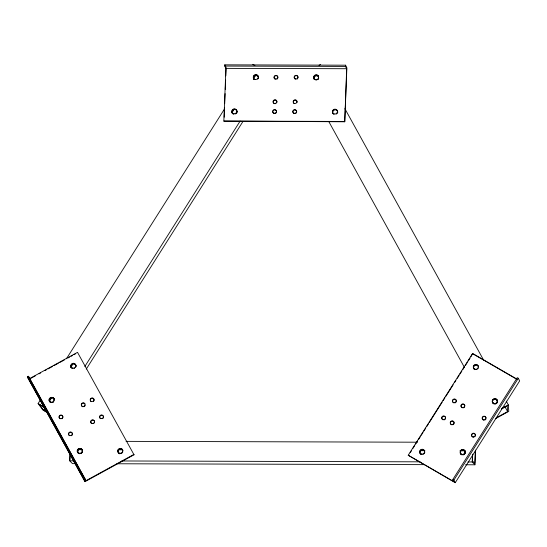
<?xml version="1.0" encoding="UTF-8"?>
<svg xmlns="http://www.w3.org/2000/svg" width="547" height="547" viewBox="0 0 547 547"><rect width="100%" height="100%" fill="white"/><g stroke="black" fill="none" stroke-linecap="round" stroke-linejoin="round"><path stroke-width="0.82" d="M75.896 463.651L72.477 463.637L69.722 460.82L69.989 453.996M69.941 459.76L70.173 453.866M224.755 66.064L224.803 64.84L345.547 65.189L346.88 67.821L344.747 121.776L223.839 121.099L225.918 68.375L224.755 66.064L345.499 66.413L346.668 68.717L344.747 121.776M224.174 117.208L224.537 107.937M224.708 103.725L225.104 93.605M225.268 89.393L225.637 80.122M225.802 75.903L226.137 67.472M345.499 66.413L345.547 65.189M475.541 450.078L474.96 464.793L472.198 461.976L472.505 454.297M472.69 454.181L472.423 460.916L474.837 463.384L475.329 450.837M47.158 412.506L42.898 410.038L38.105 403.536L40.389 399.925M66.426 358.784L224.448 109.058M46.584 411.932L43.678 410.25L45.045 408.089M49.613 400.869L51.897 397.259M70.625 367.673L73.36 363.338M231.846 112.894L234.13 109.284M253.309 78.973L255.593 75.363M84.833 366.483L240.119 121.085M86.282 369.075L242.936 121.516M408.226 455.248L454.024 481.743L452.854 479.432L517.257 377.669L518.317 378.285L519.65 380.917L455.254 482.686L408.226 455.248L472.622 353.478L516.942 379.119M410.216 452.69L411.59 450.523M412.958 448.355L414.783 445.47M415.699 444.027L417.525 441.142M418.441 439.692L420.267 436.807M421.176 435.364L423.009 432.479M423.918 431.036L425.744 428.151M426.66 426.701L428.486 423.816M429.402 422.373L442.188 402.168M443.104 400.719L444.93 397.833M445.839 396.39L453.148 384.842M454.523 382.674L455.89 380.514M457.258 378.346L459.083 375.461M460 374.018L461.825 371.133M462.741 369.683L464.567 366.798M465.483 365.355L467.309 362.47M468.218 361.027L470.051 358.141M470.96 356.692L472.622 353.478M455.254 482.686L453.921 480.054L518.317 378.285M319.017 65.319L320.508 64.505M27.35 376.876L28.465 376.268L85.975 480.683L133.851 454.454L134.022 454.783L85.031 481.627L27.35 376.876L85.031 481.627M85.975 480.683L29.627 378.572L77.51 352.343L134.022 454.783M30.905 378.292L35.364 375.851M39.076 373.82L40.56 373.006M45.011 370.565L46.495 369.751M47.979 368.938L52.437 366.497M53.921 365.683L58.372 363.242M59.855 362.429L64.314 359.994M68.026 357.957L69.51 357.143M70.994 356.329L72.477 355.516M73.961 354.709L75.445 353.895M83.698 478.987L84.812 478.379M501.647 408.547L508.327 404.883L506.262 401.142M501.408 409.094L507.233 405.908L507.616 411.583L496.218 417.826M495.404 418.694L508.765 411.378L508.327 404.883M225.918 68.375L346.668 68.717M223.839 121.099L344.583 121.441M126.036 441.361L417.429 442.202M77.975 449.696L82.248 449.702M118.138 449.812L122.412 449.819M420.643 450.68L424.916 450.687M459.952 450.79L465.08 450.803M69.722 460.82L73.995 460.834M121.844 460.971L420.075 461.825M467.931 461.962L472.198 461.976M116.914 463.767L424.54 464.649M465.559 464.765L474.96 464.793M252.769 64.314L254.895 65.544M472.786 353.806L515.992 378.804M452.854 479.432L453.921 480.054M38.105 403.536L43.787 406.824M44.601 407.522L39.48 404.561L43.678 410.25M344.863 108.648L483.562 360.001M504.724 406.346L507.616 411.583M328.699 121.393L464.506 367.516M224.803 64.84L225.802 66.816M28.465 376.268L29.627 378.572M253.863 79.274A2.537 2.427 -26.8 0 1 255.217 75.787A2.537 2.427 -26.8 0 1 258.54 77.428M233.282 114.097A2.537 2.427 -26.8 0 1 232.379 110.932A2.537 2.427 -26.8 0 1 235.572 109.674A2.537 2.427 -26.8 0 1 237.029 112.614M236.748 113.208A2.537 2.427 -26.8 0 1 236.331 113.714M50.823 402.435A2.537 2.427 -26.8 0 1 50.454 398.572A2.537 2.427 -26.8 0 1 54.385 399.091M71.404 367.611A2.537 2.427 -26.8 0 1 73.072 364.022A2.537 2.427 -26.8 0 1 76.142 366.401M72.286 368.514A2.537 2.427 -26.8 0 1 71.78 368.117M71.616 367.789A2.537 2.427 -26.8 0 1 72.587 363.796A2.537 2.427 -26.8 0 1 75.978 366.066M75.869 366.702A2.537 2.427 -26.8 0 1 75.589 367.297M74.638 368.186A2.537 2.427 -26.8 0 1 74.016 368.432M72.717 368.432A2.537 2.427 -26.8 0 1 72.122 368.179M253.692 78.946A2.537 2.427 -26.8 0 1 255.688 75.288A2.537 2.427 -26.8 0 1 258.328 78.365M233.713 114.015A2.537 2.427 -26.8 0 1 232.051 111.007A2.537 2.427 -26.8 0 1 235.196 109.277A2.537 2.427 -26.8 0 1 236.858 112.285M236.584 112.88A2.537 2.427 -26.8 0 1 236.167 113.386M235.627 113.776A2.537 2.427 -26.8 0 1 235.012 114.015M53.168 402.113A2.537 2.427 -26.8 0 1 52.553 402.353M51.254 402.353A2.537 2.427 -26.8 0 1 49.592 399.344A2.537 2.427 -26.8 0 1 52.738 397.614M53.339 397.86A2.537 2.427 -26.8 0 1 54.447 399.358M294.265 113.591A1.908 1.826 -26.8 0 1 293.226 110.897A1.908 1.826 -26.8 0 1 296.214 110.521A1.908 1.826 -26.8 0 1 295.708 113.414M276.508 112.244A1.908 1.826 -26.8 0 1 275.12 113.537M274.143 113.537A1.908 1.826 -26.8 0 1 273.418 110.46A1.908 1.826 -26.8 0 1 276.543 111.287M294.211 103.602A1.908 1.826 -26.8 0 1 293.534 101.229A1.908 1.826 -26.8 0 1 295.927 100.286A1.908 1.826 -26.8 0 1 297.021 102.494M274.532 103.725A1.908 1.826 -26.8 0 1 273.288 101.469A1.908 1.826 -26.8 0 1 275.647 100.176A1.908 1.826 -26.8 0 1 276.891 102.433M275.968 103.547A1.908 1.826 -26.8 0 1 275.51 103.732M295.175 79.076A1.908 1.826 -26.8 0 1 294.505 76.703A1.908 1.826 -26.8 0 1 296.898 75.759A1.908 1.826 -26.8 0 1 297.985 77.968M297.465 78.789A1.908 1.826 -26.8 0 1 297.062 79.083M275.045 79.13A1.908 1.826 -26.8 0 1 274.375 76.758A1.908 1.826 -26.8 0 1 276.768 75.814A1.908 1.826 -26.8 0 1 277.855 78.023M277.65 78.467A1.908 1.826 -26.8 0 1 276.932 79.137M333.732 114.056A2.537 2.427 -26.8 0 1 333.212 110.35A2.537 2.427 -26.8 0 1 337.061 110.364A2.537 2.427 -26.8 0 1 336.248 114.063M318.71 78.187A2.537 2.427 -26.8 0 1 317.479 79.671M316.863 79.917A2.537 2.427 -26.8 0 1 315.564 79.91M314.963 79.664A2.537 2.427 -26.8 0 1 314.593 75.807A2.537 2.427 -26.8 0 1 318.532 76.327M254.594 79.493A2.537 2.427 -26.8 0 1 253.931 75.958A2.537 2.427 -26.8 0 1 257.623 75.5A2.537 2.427 -26.8 0 1 257.644 79.11M314.005 78.857A2.537 2.427 -26.8 0 1 318.689 77.004M333.397 113.995A2.537 2.427 -26.8 0 1 334.682 109.892A2.537 2.427 -26.8 0 1 337.649 112.908M492.437 402.216A2.537 2.427 -26.8 0 1 494.987 399.132A2.537 2.427 -26.8 0 1 497.298 402.23M497.018 402.818A2.537 2.427 -26.8 0 1 496.601 403.324M496.067 403.713A2.537 2.427 -26.8 0 1 495.445 403.953M494.146 403.953A2.537 2.427 -26.8 0 1 493.551 403.707M493.045 403.317A2.537 2.427 -26.8 0 1 492.662 402.804M474.769 369.669A2.537 2.427 -26.8 0 1 474.399 365.806A2.537 2.427 -26.8 0 1 478.338 366.326M478.345 367.857A2.537 2.427 -26.8 0 1 478.071 368.452M477.114 369.348A2.537 2.427 -26.8 0 1 476.499 369.587M475.199 369.587A2.537 2.427 -26.8 0 1 474.235 365.478A2.537 2.427 -26.8 0 1 478.399 366.593M318.696 78.536A2.537 2.427 -26.8 0 1 318.422 79.13M314.443 79.623A2.537 2.427 -26.8 0 1 314.84 75.944A2.537 2.427 -26.8 0 1 318.518 76.676M494.167 398.886A2.537 2.427 -26.8 0 1 497.237 401.047A2.537 2.427 -26.8 0 1 494.406 403.7A2.537 2.427 -26.8 0 1 492.321 400.616M492.594 400.021A2.537 2.427 -26.8 0 1 493.551 399.125M445.545 418.585A1.908 1.826 -26.8 0 1 444.164 419.877M443.186 419.877A1.908 1.826 -26.8 0 1 442.461 416.793A1.908 1.826 -26.8 0 1 445.586 417.628M453.921 402.913A1.908 1.826 -26.8 0 1 452.67 400.657A1.908 1.826 -26.8 0 1 455.036 399.365A1.908 1.826 -26.8 0 1 456.28 401.621M456.075 402.066A1.908 1.826 -26.8 0 1 455.76 402.442M455.357 402.736A1.908 1.826 -26.8 0 1 454.892 402.92M451.706 424.807A1.908 1.826 -26.8 0 1 450.461 422.551A1.908 1.826 -26.8 0 1 452.82 421.258A1.908 1.826 -26.8 0 1 454.065 423.515M453.86 423.952A1.908 1.826 -26.8 0 1 453.545 424.335M453.142 424.629A1.908 1.826 -26.8 0 1 452.684 424.807M462.441 407.843A1.908 1.826 -26.8 0 1 461.148 405.744A1.908 1.826 -26.8 0 1 463.234 404.24A1.908 1.826 -26.8 0 1 464.882 406.072M464.594 406.995A1.908 1.826 -26.8 0 1 463.412 407.85M473.982 437.135A1.908 1.826 -26.8 0 1 471.692 435.186A1.908 1.826 -26.8 0 1 474.427 433.689A1.908 1.826 -26.8 0 1 474.844 436.656M486.003 418.817A1.908 1.826 -26.8 0 1 485.798 419.262M485.483 419.645A1.908 1.826 -26.8 0 1 485.08 419.932M484.129 420.178A1.908 1.826 -26.8 0 1 482.317 418.496A1.908 1.826 -26.8 0 1 483.945 416.527A1.908 1.826 -26.8 0 1 486.044 417.867M424.793 452.027A2.537 2.427 -26.8 0 1 423.987 453.764M423.453 454.154A2.537 2.427 -26.8 0 1 422.838 454.393M421.532 454.393A2.537 2.427 -26.8 0 1 420.568 450.284A2.537 2.427 -26.8 0 1 424.732 451.398M465.237 452.957A2.537 2.427 -26.8 0 1 464.964 453.545M464.54 454.058A2.537 2.427 -26.8 0 1 464.006 454.441M463.391 454.687A2.537 2.427 -26.8 0 1 460.376 452.943A2.537 2.427 -26.8 0 1 462.277 449.942A2.537 2.427 -26.8 0 1 465.285 451.685M497.544 401.436A2.537 2.427 -26.8 0 1 497.161 402.667M496.738 403.173A2.537 2.427 -26.8 0 1 496.204 403.563M495.589 403.802A2.537 2.427 -26.8 0 1 492.573 402.059A2.537 2.427 -26.8 0 1 494.474 399.064A2.537 2.427 -26.8 0 1 497.483 400.807M79.588 453.736A2.537 2.427 -26.8 0 1 78.207 450.14A2.537 2.427 -26.8 0 1 82.18 449.641M119.841 453.853A2.537 2.427 -26.8 0 1 118.644 449.99A2.537 2.427 -26.8 0 1 122.808 450.263M460.287 451.829A2.537 2.427 -26.8 0 1 464.034 450.345A2.537 2.427 -26.8 0 1 464.403 454.208M463.863 454.598A2.537 2.427 -26.8 0 1 463.247 454.837M461.948 454.837A2.537 2.427 -26.8 0 1 461.353 454.591M460.847 454.195A2.537 2.427 -26.8 0 1 460.239 453.094M421.101 454.475A2.537 2.427 -26.8 0 1 420.732 450.612A2.537 2.427 -26.8 0 1 424.67 451.131M82.296 452.273A2.537 2.427 -26.8 0 1 81.346 453.169M80.724 453.408A2.537 2.427 -26.8 0 1 77.653 451.036A2.537 2.427 -26.8 0 1 80.915 448.677M81.51 448.923A2.537 2.427 -26.8 0 1 82.399 449.819M122.822 451.795A2.537 2.427 -26.8 0 1 121.591 453.285M120.976 453.525A2.537 2.427 -26.8 0 1 117.961 451.781A2.537 2.427 -26.8 0 1 119.861 448.786A2.537 2.427 -26.8 0 1 122.87 450.53M462.625 449.689A2.537 2.427 -26.8 0 1 464.656 453.374A2.537 2.427 -26.8 0 1 460.3 453.36M460.396 450.906A2.537 2.427 -26.8 0 1 461.353 450.01M91.24 401.689A1.908 1.826 -26.8 0 1 90.563 399.317A1.908 1.826 -26.8 0 1 92.956 398.373A1.908 1.826 -26.8 0 1 94.05 400.582M93.838 401.026A1.908 1.826 -26.8 0 1 93.523 401.402M100.627 418.708A1.908 1.826 -26.8 0 1 99.957 416.335A1.908 1.826 -26.8 0 1 102.351 415.392A1.908 1.826 -26.8 0 1 103.438 417.6M103.233 418.045A1.908 1.826 -26.8 0 1 102.515 418.715M85.141 405.457A1.908 1.826 -26.8 0 1 83.753 406.756M82.775 406.756A1.908 1.826 -26.8 0 1 81.886 403.857A1.908 1.826 -26.8 0 1 85.004 404.062M91.718 423.59A1.908 1.826 -26.8 0 1 91.048 421.217A1.908 1.826 -26.8 0 1 93.441 420.274A1.908 1.826 -26.8 0 1 94.528 422.482M94.009 423.303A1.908 1.826 -26.8 0 1 93.605 423.597M60.061 418.77A1.908 1.826 -26.8 0 1 59.391 416.397A1.908 1.826 -26.8 0 1 61.784 415.453A1.908 1.826 -26.8 0 1 62.871 417.662M62.666 418.099A1.908 1.826 -26.8 0 1 61.948 418.776M69.551 435.733A1.908 1.826 -26.8 0 1 68.963 433.217A1.908 1.826 -26.8 0 1 71.561 432.554A1.908 1.826 -26.8 0 1 72.156 435.063M71.842 435.446A1.908 1.826 -26.8 0 1 71.438 435.74M50.331 402.277A2.537 2.427 -26.8 0 1 49.435 399.119A2.537 2.427 -26.8 0 1 52.628 397.86A2.537 2.427 -26.8 0 1 54.078 400.801M53.804 401.389A2.537 2.427 -26.8 0 1 52.847 402.284M82.365 451.22A2.537 2.427 -26.8 0 1 81.024 453.34M80.409 453.586A2.537 2.427 -26.8 0 1 77.394 451.843A2.537 2.427 -26.8 0 1 79.294 448.848A2.537 2.427 -26.8 0 1 82.303 450.591M294.101 113.263A1.908 1.826 -26.8 0 0 296.501 111.02A1.908 1.826 -26.8 0 0 293.377 110.186A1.908 1.826 -26.8 0 0 294.101 113.263M273.979 113.208A1.908 1.826 -26.8 0 0 276.379 110.959A1.908 1.826 -26.8 0 0 273.254 110.125A1.908 1.826 -26.8 0 0 273.979 113.208M294.491 103.458A1.908 1.826 -26.8 0 0 296.891 101.209A1.908 1.826 -26.8 0 0 293.766 100.374A1.908 1.826 -26.8 0 0 294.491 103.458M274.368 103.397A1.908 1.826 -26.8 0 0 276.768 101.154A1.908 1.826 -26.8 0 0 273.644 100.32A1.908 1.826 -26.8 0 0 274.368 103.397M295.455 78.932A1.908 1.826 -26.8 0 0 297.855 76.689A1.908 1.826 -26.8 0 0 294.73 75.855A1.908 1.826 -26.8 0 0 295.455 78.932M275.332 78.987A1.908 1.826 -26.8 0 0 277.732 76.737A1.908 1.826 -26.8 0 0 274.608 75.903A1.908 1.826 -26.8 0 0 275.332 78.987M334.162 113.974A2.537 2.427 -26.8 0 0 337.362 110.979A2.537 2.427 -26.8 0 0 333.198 109.865A2.537 2.427 -26.8 0 0 334.162 113.974M233.542 113.68A2.537 2.427 -26.8 0 0 236.742 110.685A2.537 2.427 -26.8 0 0 232.578 109.578A2.537 2.427 -26.8 0 0 233.542 113.68M315.393 79.582A2.537 2.427 -26.8 0 0 318.593 76.587A2.537 2.427 -26.8 0 0 314.429 75.479A2.537 2.427 -26.8 0 0 315.393 79.582M255.025 79.411A2.537 2.427 -26.8 0 0 258.225 76.416A2.537 2.427 -26.8 0 0 254.061 75.301A2.537 2.427 -26.8 0 0 255.025 79.411M443.015 419.549A1.908 1.826 -26.8 0 0 445.415 417.299A1.908 1.826 -26.8 0 0 442.297 416.465A1.908 1.826 -26.8 0 0 443.015 419.549M453.75 402.585A1.908 1.826 -26.8 0 0 456.15 400.342A1.908 1.826 -26.8 0 0 453.025 399.508A1.908 1.826 -26.8 0 0 453.75 402.585M451.542 424.479A1.908 1.826 -26.8 0 0 453.942 422.229A1.908 1.826 -26.8 0 0 450.817 421.395A1.908 1.826 -26.8 0 0 451.542 424.479M462.27 407.515A1.908 1.826 -26.8 0 0 464.67 405.272A1.908 1.826 -26.8 0 0 461.545 404.438A1.908 1.826 -26.8 0 0 462.27 407.515M472.84 436.8A1.908 1.826 -26.8 0 0 475.24 434.557A1.908 1.826 -26.8 0 0 472.116 433.723A1.908 1.826 -26.8 0 0 472.84 436.8M483.48 419.781A1.908 1.826 -26.8 0 0 485.873 417.539A1.908 1.826 -26.8 0 0 482.755 416.705A1.908 1.826 -26.8 0 0 483.48 419.781M421.368 454.058A2.537 2.427 -26.8 0 0 424.568 451.063A2.537 2.427 -26.8 0 0 420.404 449.955A2.537 2.427 -26.8 0 0 421.368 454.058M475.028 369.252A2.537 2.427 -26.8 0 0 478.228 366.258A2.537 2.427 -26.8 0 0 474.064 365.15A2.537 2.427 -26.8 0 0 475.028 369.252M461.921 454.352A2.537 2.427 -26.8 0 0 465.121 451.357A2.537 2.427 -26.8 0 0 460.957 450.249A2.537 2.427 -26.8 0 0 461.921 454.352M494.119 403.467A2.537 2.427 -26.8 0 0 497.319 400.472A2.537 2.427 -26.8 0 0 493.155 399.365A2.537 2.427 -26.8 0 0 494.119 403.467M91.52 401.546A1.908 1.826 -26.8 0 0 93.92 399.296A1.908 1.826 -26.8 0 0 90.795 398.469A1.908 1.826 -26.8 0 0 91.52 401.546M100.908 418.564A1.908 1.826 -26.8 0 0 103.308 416.315A1.908 1.826 -26.8 0 0 100.183 415.488A1.908 1.826 -26.8 0 0 100.908 418.564M82.611 406.428A1.908 1.826 -26.8 0 0 85.011 404.178A1.908 1.826 -26.8 0 0 81.886 403.344A1.908 1.826 -26.8 0 0 82.611 406.428M92.005 423.446A1.908 1.826 -26.8 0 0 94.399 421.197A1.908 1.826 -26.8 0 0 91.281 420.363A1.908 1.826 -26.8 0 0 92.005 423.446M60.341 418.626A1.908 1.826 -26.8 0 0 62.741 416.376A1.908 1.826 -26.8 0 0 59.616 415.542A1.908 1.826 -26.8 0 0 60.341 418.626M69.831 435.59A1.908 1.826 -26.8 0 0 72.231 433.34A1.908 1.826 -26.8 0 0 69.107 432.506A1.908 1.826 -26.8 0 0 69.831 435.59M72.553 368.097A2.537 2.427 -26.8 0 0 75.753 365.102A2.537 2.427 -26.8 0 0 71.582 363.994A2.537 2.427 -26.8 0 0 72.553 368.097M119.506 453.196A2.537 2.427 -26.8 0 0 122.706 450.202A2.537 2.427 -26.8 0 0 118.542 449.087A2.537 2.427 -26.8 0 0 119.506 453.196M50.762 402.195A2.537 2.427 -26.8 0 0 53.962 399.201A2.537 2.427 -26.8 0 0 49.798 398.093A2.537 2.427 -26.8 0 0 50.762 402.195M78.939 453.251A2.537 2.427 -26.8 0 0 82.139 450.256A2.537 2.427 -26.8 0 0 77.975 449.149A2.537 2.427 -26.8 0 0 78.939 453.251"/></g></svg>
